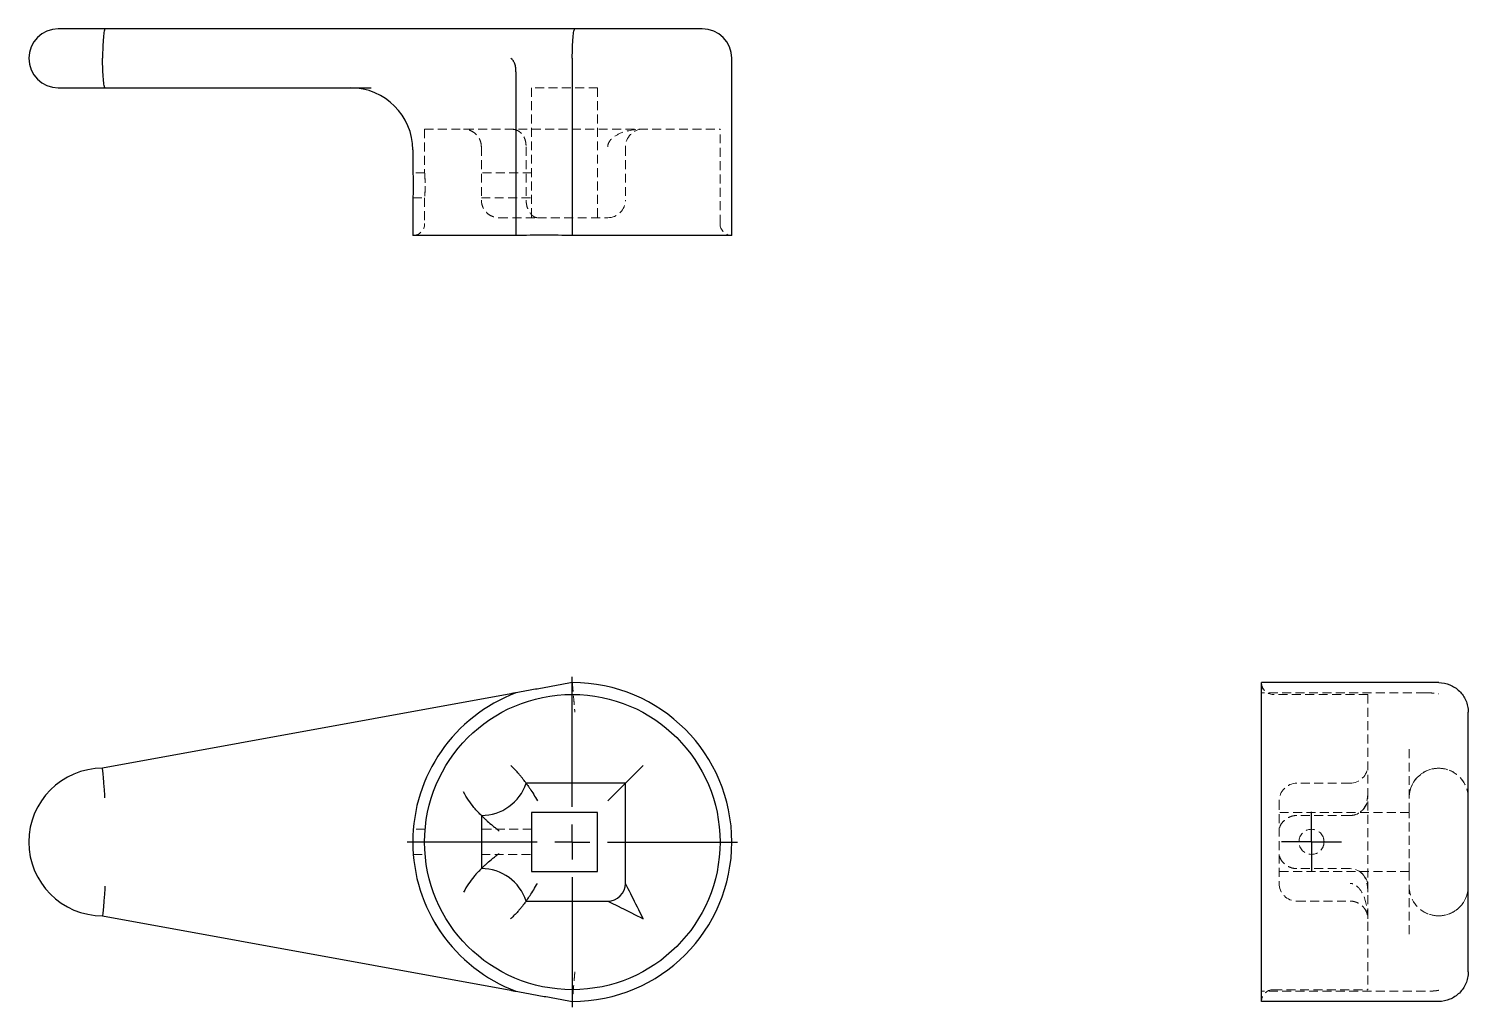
# Model space of a CAD drawing. Header units: millimetres. Extents: x 33 to 238, y 33 to 173.
import ezdxf

# ---------------------------------------------------------------- set-up
doc = ezdxf.new("R2010")
doc.units = ezdxf.units.MM
doc.linetypes.add('HIDDEN', pattern=[1.905, 1.27, -0.635])
doc.layers.add('10', color=7, linetype='Continuous')

# ---------------------------------------------------------------- blocks, each defined once
blk = doc.blocks.new('SW_CENTERMARKSYMBOL_0')
at = {"layer": '10', "color": 0}
for p, q in [((0, 5), (0, 23.51)), ((0, 0), (0, 2.5)), ((-5, 0), (-23.51, 0)), ((0, 0), (-2.5, 0)), ((0, 0), (0, -2.5)), ((0, 0), (2.5, 0)), ((5, 0), (23.51, 0)), ((0, -5), (0, -23.51))]:
    blk.add_line(p, q, dxfattribs=at)
blk = doc.blocks.new('SW_CENTERMARKSYMBOL_1')
at = {"layer": '10', "color": 0}
for p, q in [((0, 2.5), (0, 4.28)), ((0, 0), (0, 2.5)), ((-2.5, 0), (-4.28, 0)), ((0, 0), (-2.5, 0)), ((0, 0), (0, -2.5)), ((0, 0), (2.5, 0)), ((2.5, 0), (4.28, 0)), ((0, -2.5), (0, -4.28))]:
    blk.add_line(p, q, dxfattribs=at)

msp = doc.modelspace()

# ---------------------------------------------------------------- linework, layer by layer
at = {"color": 7, "linetype": 'Continuous', "lineweight": 25}
for p, q in [((43.84, 172.74), (37.2, 172.74)), ((110.67, 172.74), (43.84, 172.74)), ((128.8, 172.74), (110.67, 172.74)), ((110.31, 168.54), (110.31, 143.33)), ((133, 143.33), (133, 168.54)), ((102.3, 166.61), (102.3, 143.33)), ((37.2, 164.34), (43.84, 164.34)), ((43.84, 164.34), (81.7, 164.34)), ((87.62, 155.51), (87.62, 152.23)), ((87.62, 148.69), (87.62, 143.33)), ((102.3, 143.33), (87.62, 143.33)), ((133, 143.33), (110.31, 143.33)), ((101.58, 78.1), (43.5, 67.5)), ((208.33, 34.31), (208.33, 79.69)), ((233.54, 79.69), (208.33, 79.69)), ((237.74, 38.52), (237.74, 75.48)), ((120.39, 67.9), (117.87, 65.37)), ((117.87, 65.37), (103.74, 65.37)), ((117.87, 65.37), (115.35, 62.85)), ((117.87, 51.12), (117.87, 65.37)), ((97.37, 60.78), (97.37, 53.22)), ((104.52, 61.2), (104.52, 52.8)), ((113.91, 61.2), (104.52, 61.2)), ((113.91, 52.8), (113.91, 61.2)), ((104.52, 52.8), (113.91, 52.8)), ((103.74, 48.6), (115.35, 48.6)), ((43.5, 46.5), (101.58, 35.9)), ((233.54, 34.31), (208.33, 34.31))]:
    msp.add_line(p, q, dxfattribs=at)
at = {"color": 7, "linetype": 'HIDDEN', "lineweight": 18}
for p, q in [((104.52, 164.34), (104.52, 145.85)), ((113.91, 164.34), (104.52, 164.34)), ((113.91, 164.34), (113.91, 145.85)), ((89.3, 158.46), (131.32, 158.46)), ((89.3, 158.46), (89.3, 152.23)), ((131.32, 145.01), (131.32, 158.46)), ((97.37, 155.93), (97.37, 148.37)), ((103.74, 155.93), (103.74, 148.37)), ((117.87, 155.93), (117.87, 148.37)), ((89.3, 152.23), (87.62, 152.23)), ((104.52, 152.23), (97.37, 152.23)), ((87.62, 148.67), (89.3, 148.67)), ((89.3, 148.69), (89.3, 145.01)), ((97.37, 148.67), (104.52, 148.67)), ((99.89, 145.85), (105.36, 145.85)), ((105.36, 145.85), (115.35, 145.85)), ((102.3, 143.33), (102.55, 143.33)), ((231.61, 78.23), (208.33, 78.23)), ((223.46, 78.01), (210.01, 78.01)), ((223.46, 78.01), (223.46, 35.99)), ((229.34, 70.2), (229.34, 61.2)), ((220.93, 65.37), (213.37, 65.37)), ((210.85, 62.85), (210.85, 51.12)), ((229.34, 61.2), (210.85, 61.2)), ((220.93, 60.78), (213.37, 60.78)), ((229.34, 52.8), (229.34, 61.2)), ((89.38, 58.81), (87.69, 58.81)), ((104.52, 58.81), (97.37, 58.81)), ((214.94, 58.73), (215.47, 58.81)), ((87.69, 55.25), (89.37, 55.25)), ((97.37, 55.25), (104.52, 55.25)), ((229.34, 52.8), (210.85, 52.8)), ((220.93, 53.22), (213.37, 53.22)), ((221.14, 53.19), (220.93, 53.22)), ((229.34, 52.8), (229.34, 43.8)), ((213.37, 48.6), (220.93, 48.6)), ((231.61, 35.77), (208.33, 35.77)), ((210.01, 35.99), (223.46, 35.99))]:
    msp.add_line(p, q, dxfattribs=at)
at = {"color": 7, "linetype": 'Continuous', "lineweight": 25}
msp.add_circle((110.31, 57), 21.01, dxfattribs=at)
at = {"color": 7, "linetype": 'HIDDEN', "lineweight": 18}
msp.add_circle((215.45, 57.03), 1.78, dxfattribs=at)
at = {"color": 7, "linetype": 'Continuous', "lineweight": 25}
for centre, radius, start, end in [((37.2, 168.54), 4.2, 90, 270), ((128.8, 168.54), 4.2, 0, 90), ((78.8, 155.51), 8.82, 0, 90), ((110.31, 57), 22.69, 110.6731, 249.3269), ((110.31, 57), 22.69, 270, 90), ((43.5, 57), 10.5, 89.9981, 269.9974), ((97.37, 67.5), 6.72, 270.0658, 341.5349), ((97.36, 46.5), 6.72, 18.2098, 89.8538), ((115.35, 51.12), 2.52, 270, 0)]:
    msp.add_arc(centre, radius, start, end, dxfattribs=at)
at = {"color": 7, "linetype": 'HIDDEN', "lineweight": 18}
for centre, radius, start, end in [((101.57, 155.93), 2.52, 81.2211, 90), ((120.39, 155.93), 2.52, 90, 180), ((115.35, 148.37), 2.52, 270, 0), ((87.62, 145.01), 1.68, 270, 0), ((133, 145.01), 1.68, 180, 270), ((210.01, 79.69), 1.68, 180, 270), ((220.93, 67.9), 2.52, 270, 0), ((233.54, 63.3), 4.2, 102.4292, 180), ((233.54, 63.3), 4.2, 71.766, 102.4292), ((233.54, 63.3), 4.2, 0, 71.766), ((213.37, 62.85), 2.52, 90, 180), ((220.93, 63.3), 2.52, 270.8403, 0), ((220.93, 50.7), 2.52, 0, 86.2941), ((213.37, 51.12), 2.52, 180, 270), ((233.54, 50.7), 4.2, 180, 251.766), ((233.54, 50.7), 4.2, 282.4292, 0), ((233.54, 50.7), 4.2, 251.766, 282.4292), ((210.01, 34.31), 1.68, 90, 180)]:
    msp.add_arc(centre, radius, start, end, dxfattribs=at)
at = {"color": 7, "linetype": 'Continuous', "lineweight": 25}
for points, knots in [([(43.84, 172.74), (43.84, 172.74), (43.84, 172.74), (43.82, 172.74), (43.8, 172.71), (43.76, 172.6), (43.74, 172.51), (43.68, 172.18), (43.64, 171.87), (43.58, 171.09), (43.55, 170.63), (43.51, 169.62), (43.5, 169.08), (43.5, 168.54)], [-0.0017891, -0.0017891, -0.0017891, -0.0017891, 0, 0, 0.101268, 0.101268, 0.202506, 0.202506, 0.3982726, 0.3982726, 0.5932432, 0.5932432, 0.7878585, 0.7878585, 0.7878585, 0.7878585]), ([(110.31, 168.54), (110.31, 169.08), (110.32, 169.62), (110.36, 170.63), (110.38, 171.09), (110.45, 171.87), (110.49, 172.19), (110.56, 172.51), (110.58, 172.6), (110.62, 172.71), (110.65, 172.74), (110.67, 172.74), (110.67, 172.74), (110.67, 172.74)], [-0.7879741, -0.7879741, -0.7879741, -0.7879741, -0.5933624, -0.5933624, -0.3983552, -0.3983552, -0.2025172, -0.2025172, -0.1012845, -0.1012845, 0, 0, 0.001315, 0.001315, 0.001315, 0.001315]), ([(43.84, 164.34), (43.84, 164.34), (43.84, 164.34), (43.82, 164.34), (43.8, 164.37), (43.76, 164.48), (43.74, 164.57), (43.68, 164.9), (43.64, 165.21), (43.58, 165.99), (43.55, 166.45), (43.51, 167.46), (43.5, 167.99), (43.5, 168.54)], [-1.5775062, -1.5775062, -1.5775062, -1.5775062, -1.575717, -1.575717, -1.474449, -1.474449, -1.373211, -1.373211, -1.1774444, -1.1774444, -0.9824738, -0.9824738, -0.7878585, -0.7878585, -0.7878585, -0.7878585]), ([(102.3, 166.61), (102.3, 166.62), (102.3, 166.63), (102.3, 166.66), (102.3, 166.71), (102.3, 166.77), (102.29, 166.86), (102.28, 167.06), (102.25, 167.32), (102.18, 167.61), (102.1, 167.85), (102.01, 168.03), (101.93, 168.17), (101.84, 168.29), (101.75, 168.39), (101.67, 168.48), (101.61, 168.52), (101.58, 168.54)], [0, 0, 0, 0, 0.005862, 0.019308, 0.04028, 0.0686, 0.104009, 0.178914, 0.338952, 0.471467, 0.604636, 0.687053, 0.762535, 0.832005, 0.895939, 0.951098, 1, 1, 1, 1]), ([(87.62, 152.23), (87.62, 152.22), (87.62, 152.21), (87.64, 152.01), (87.67, 151.62), (87.69, 151.09), (87.7, 150.5), (87.69, 149.89), (87.67, 149.35), (87.64, 148.94), (87.62, 148.7), (87.62, 148.69), (87.62, 148.69)], [0, 0, 0, 0, 0.06844, 0.174666, 0.280772, 0.386582, 0.492372, 0.598452, 0.704683, 0.810699, 0.916472, 1, 1, 1, 1]), ([(110.31, 143.33), (109.64, 143.33), (108.98, 143.34), (107.64, 143.36), (106.97, 143.37), (105.64, 143.37), (104.97, 143.36), (103.64, 143.34), (102.97, 143.33), (102.3, 143.33)], [0, 0, 0, 0, 0.25, 0.25, 0.5, 0.5, 0.75, 0.75, 1, 1, 1, 1]), ([(102.3, 78.23), (102.3, 78.23), (102.3, 78.23), (102.3, 78.23), (102.3, 78.23), (102.3, 78.23), (102.29, 78.23), (102.28, 78.22), (102.25, 78.22), (102.18, 78.21), (102.1, 78.19), (102.01, 78.18), (101.93, 78.16), (101.84, 78.14), (101.75, 78.13), (101.67, 78.11), (101.61, 78.1), (101.58, 78.1)], [0, 0, 0, 0, 0.005862, 0.019308, 0.04028, 0.0686, 0.104009, 0.178914, 0.338952, 0.471467, 0.604636, 0.687053, 0.762535, 0.832005, 0.895939, 0.951098, 1, 1, 1, 1]), ([(110.31, 79.69), (109.64, 79.57), (108.98, 79.45), (107.64, 79.2), (106.97, 79.08), (105.64, 78.84), (104.97, 78.72), (103.64, 78.47), (102.97, 78.35), (102.3, 78.23)], [0, 0, 0, 0, 0.25, 0.25, 0.5, 0.5, 0.75, 0.75, 1, 1, 1, 1]), ([(233.54, 79.69), (234.08, 79.69), (234.62, 79.58), (235.63, 79.17), (236.09, 78.87), (236.87, 78.1), (237.19, 77.65), (237.51, 76.88), (237.6, 76.61), (237.71, 76.06), (237.74, 75.78), (237.74, 75.49), (237.74, 75.49), (237.74, 75.48)], [-0.7879741, -0.7879741, -0.7879741, -0.7879741, -0.5933624, -0.5933624, -0.3983552, -0.3983552, -0.2025172, -0.2025172, -0.1012845, -0.1012845, 0, 0, 0.001315, 0.001315, 0.001315, 0.001315]), ([(103.74, 65.37), (103.74, 65.37), (103.73, 65.4), (103.66, 65.49), (103.62, 65.55), (103.5, 65.71), (103.42, 65.81), (103.25, 66.03), (103.16, 66.15), (102.95, 66.4), (102.85, 66.53), (102.61, 66.8), (102.49, 66.94), (102.24, 67.22), (102.1, 67.36), (101.83, 67.63), (101.69, 67.77), (101.55, 67.9)], [0, 0, 0, 0, 0.125, 0.125, 0.25, 0.25, 0.375, 0.375, 0.5, 0.5, 0.625, 0.625, 0.75, 0.75, 0.875, 0.875, 1, 1, 1, 1]), ([(43.84, 63.29), (43.84, 63.3), (43.84, 63.3), (43.82, 63.59), (43.8, 63.87), (43.76, 64.43), (43.74, 64.7), (43.68, 65.46), (43.64, 65.92), (43.58, 66.68), (43.55, 66.99), (43.51, 67.4), (43.5, 67.5), (43.5, 67.5)], [-1.5775062, -1.5775062, -1.5775062, -1.5775062, -1.575717, -1.575717, -1.474449, -1.474449, -1.373211, -1.373211, -1.1774444, -1.1774444, -0.9824738, -0.9824738, -0.7878585, -0.7878585, -0.7878585, -0.7878585]), ([(97.37, 60.78), (97.37, 60.78), (97.34, 60.81), (97.23, 60.93), (97.14, 61.02), (96.94, 61.23), (96.83, 61.35), (96.58, 61.63), (96.45, 61.78), (96.06, 62.25), (95.78, 62.61), (95.29, 63.34), (95.06, 63.73), (94.85, 64.14)], [0, 0, 0, 0, 0.125, 0.125, 0.25, 0.25, 0.375, 0.375, 0.5, 0.5, 0.75, 0.75, 1, 1, 1, 1]), ([(103.74, 65.37), (103.74, 65.37), (103.76, 65.36), (103.81, 65.28), (103.85, 65.22), (103.95, 65.08), (104.01, 64.99), (104.15, 64.8), (104.22, 64.69), (104.62, 64.09), (105, 63.48), (105.36, 62.85)], [0, 0, 0, 0, 0.125, 0.125, 0.25, 0.25, 0.375, 0.375, 0.5, 0.5, 1, 1, 1, 1]), ([(97.37, 60.78), (97.37, 60.78), (97.4, 60.76), (97.48, 60.68), (97.54, 60.62), (97.69, 60.47), (97.79, 60.38), (97.99, 60.2), (98.1, 60.09), (98.45, 59.77), (98.72, 59.55), (99.15, 59.2), (99.29, 59.08), (99.59, 58.85), (99.74, 58.73), (99.89, 58.61)], [0, 0, 0, 0, 0.125, 0.125, 0.25, 0.25, 0.375, 0.375, 0.5, 0.5, 0.75, 0.75, 0.875, 0.875, 1, 1, 1, 1]), ([(97.37, 53.22), (97.37, 53.22), (97.4, 53.24), (97.48, 53.32), (97.54, 53.38), (97.69, 53.53), (97.79, 53.62), (97.99, 53.8), (98.1, 53.9), (98.45, 54.22), (98.72, 54.45), (99.15, 54.8), (99.29, 54.92), (99.59, 55.15), (99.74, 55.27), (99.89, 55.38)], [0, 0, 0, 0, 0.125, 0.125, 0.25, 0.25, 0.375, 0.375, 0.5, 0.5, 0.75, 0.75, 0.875, 0.875, 1, 1, 1, 1]), ([(97.37, 53.22), (97.37, 53.22), (97.34, 53.19), (97.23, 53.07), (97.14, 52.98), (96.94, 52.77), (96.83, 52.65), (96.58, 52.38), (96.45, 52.23), (96.06, 51.75), (95.79, 51.4), (95.29, 50.66), (95.06, 50.27), (94.85, 49.87)], [0, 0, 0, 0, 0.125, 0.125, 0.25, 0.25, 0.375, 0.375, 0.5, 0.5, 0.75, 0.75, 1, 1, 1, 1]), ([(43.84, 50.71), (43.84, 50.7), (43.84, 50.7), (43.82, 50.41), (43.8, 50.13), (43.76, 49.57), (43.74, 49.3), (43.68, 48.54), (43.64, 48.08), (43.58, 47.32), (43.55, 47.01), (43.51, 46.6), (43.5, 46.5), (43.5, 46.5)], [-0.0017891, -0.0017891, -0.0017891, -0.0017891, 0, 0, 0.101268, 0.101268, 0.202506, 0.202506, 0.3982726, 0.3982726, 0.5932432, 0.5932432, 0.7878585, 0.7878585, 0.7878585, 0.7878585]), ([(103.74, 48.6), (103.74, 48.6), (103.76, 48.62), (103.81, 48.69), (103.85, 48.75), (103.95, 48.89), (104.01, 48.98), (104.15, 49.17), (104.22, 49.28), (104.62, 49.88), (105, 50.5), (105.36, 51.12)], [0, 0, 0, 0, 0.125, 0.125, 0.25, 0.25, 0.375, 0.375, 0.5, 0.5, 1, 1, 1, 1]), ([(120.39, 46.08), (119.83, 47.21), (118.89, 49.09), (118.17, 50.53), (117.92, 51.03), (117.87, 51.12), (117.87, 51.12)], [-1.570796, -1.570796, -1.570796, -1.570796, -0.897598, -0.448799, -0.224399, 0, 0, 0, 0]), ([(103.74, 48.6), (103.74, 48.6), (103.73, 48.57), (103.66, 48.49), (103.61, 48.42), (103.49, 48.26), (103.42, 48.16), (103.25, 47.94), (103.16, 47.82), (102.95, 47.57), (102.84, 47.44), (102.61, 47.17), (102.48, 47.03), (102.23, 46.75), (102.09, 46.61), (101.82, 46.34), (101.68, 46.21), (101.54, 46.08)], [0, 0, 0, 0, 0.125, 0.125, 0.25, 0.25, 0.375, 0.375, 0.5, 0.5, 0.625, 0.625, 0.75, 0.75, 0.875, 0.875, 1, 1, 1, 1]), ([(115.35, 48.6), (115.35, 48.6), (115.44, 48.55), (115.94, 48.3), (117.38, 47.58), (119.26, 46.64), (120.39, 46.08)], [-1.570796, -1.570796, -1.570796, -1.570796, -1.346397, -1.121997, -0.673198, 0, 0, 0, 0]), ([(237.74, 38.52), (237.74, 38.51), (237.74, 38.51), (237.74, 38.22), (237.71, 37.94), (237.6, 37.39), (237.51, 37.12), (237.19, 36.35), (236.87, 35.9), (236.09, 35.13), (235.63, 34.83), (234.62, 34.42), (234.08, 34.31), (233.54, 34.31)], [-0.789149, -0.789149, -0.789149, -0.789149, -0.7878342, -0.7878342, -0.6865677, -0.6865677, -0.5853528, -0.5853528, -0.3895495, -0.3895495, -0.1945768, -0.1945768, 0, 0, 0, 0]), ([(101.58, 35.9), (101.61, 35.9), (101.66, 35.89), (101.75, 35.87), (101.84, 35.86), (101.92, 35.84), (102, 35.83), (102.08, 35.81), (102.14, 35.8), (102.19, 35.79), (102.25, 35.78), (102.28, 35.78), (102.29, 35.77), (102.3, 35.77), (102.3, 35.77), (102.3, 35.77), (102.3, 35.77), (102.3, 35.77)], [0, 0, 0, 0, 0.043362, 0.097113, 0.163863, 0.234586, 0.310749, 0.392826, 0.467813, 0.554786, 0.655433, 0.816328, 0.887006, 0.933742, 0.968462, 0.990633, 1, 1, 1, 1]), ([(102.3, 35.77), (102.97, 35.65), (103.64, 35.53), (104.97, 35.28), (105.64, 35.16), (106.97, 34.92), (107.64, 34.8), (108.98, 34.55), (109.64, 34.43), (110.31, 34.31)], [0, 0, 0, 0, 0.25, 0.25, 0.5, 0.5, 0.75, 0.75, 1, 1, 1, 1])]:
    msp.add_open_spline(points, degree=3, knots=knots, dxfattribs=at)
at = {"color": 7, "linetype": 'HIDDEN', "lineweight": 18}
for points, knots in [([(97.37, 155.93), (97.37, 156.17), (97.34, 156.39), (97.23, 156.82), (97.14, 157.01), (96.94, 157.36), (96.83, 157.51), (96.58, 157.78), (96.45, 157.89), (96.06, 158.17), (95.78, 158.29), (95.29, 158.43), (95.06, 158.46), (94.85, 158.46)], [0, 0, 0, 0, 0.125, 0.125, 0.25, 0.25, 0.375, 0.375, 0.5, 0.5, 0.75, 0.75, 1, 1, 1, 1]), ([(101.95, 158.42), (101.98, 158.42), (102.17, 158.4), (102.46, 158.3), (102.82, 158.09), (103.16, 157.78), (103.47, 157.31), (103.7, 156.66), (103.73, 156.18), (103.74, 155.93)], [0, 0, 0, 0, 0.026458, 0.191279, 0.323503, 0.459211, 0.646043, 0.822808, 1, 1, 1, 1]), ([(115.35, 155.93), (115.35, 156.12), (115.44, 156.5), (115.94, 157.22), (117.38, 158.13), (119.26, 158.46), (120.39, 158.46)], [-1.570796, -1.570796, -1.570796, -1.570796, -1.346397, -1.121997, -0.673198, 0, 0, 0, 0]), ([(89.3, 152.23), (89.3, 152.23), (89.3, 152.21), (89.31, 152.16), (89.31, 152.13), (89.32, 152.03), (89.32, 151.98), (89.33, 151.85), (89.33, 151.77), (89.35, 151.52), (89.36, 151.32), (89.37, 150.89), (89.38, 150.65), (89.37, 150.3), (89.37, 150.18), (89.37, 149.96), (89.37, 149.85), (89.36, 149.63), (89.36, 149.53), (89.35, 149.34), (89.34, 149.25), (89.33, 149.09), (89.33, 149.02), (89.32, 148.89), (89.31, 148.84), (89.31, 148.75), (89.31, 148.72), (89.3, 148.68), (89.3, 148.67), (89.3, 148.68), (89.31, 148.73), (89.32, 148.91), (89.33, 149.05), (89.35, 149.3), (89.35, 149.39), (89.36, 149.59), (89.37, 149.69), (89.37, 149.91), (89.38, 150.02), (89.38, 150.25), (89.38, 150.37), (89.38, 150.6), (89.38, 150.72), (89.38, 150.94), (89.37, 151.05), (89.36, 151.27), (89.36, 151.37), (89.35, 151.56), (89.35, 151.65), (89.33, 151.89), (89.32, 152.02), (89.31, 152.19), (89.3, 152.23), (89.3, 152.23)], [0, 0, 0, 0, 0.03125, 0.03125, 0.0625, 0.0625, 0.09375, 0.09375, 0.125, 0.125, 0.1875, 0.1875, 0.25, 0.25, 0.28125, 0.28125, 0.3125, 0.3125, 0.34375, 0.34375, 0.375, 0.375, 0.40625, 0.40625, 0.4375, 0.4375, 0.46875, 0.46875, 0.5, 0.5, 0.5625, 0.5625, 0.625, 0.625, 0.65625, 0.65625, 0.6875, 0.6875, 0.71875, 0.71875, 0.75, 0.75, 0.78125, 0.78125, 0.8125, 0.8125, 0.84375, 0.84375, 0.875, 0.875, 0.9375, 0.9375, 1, 1, 1, 1]), ([(97.37, 148.37), (97.37, 148.18), (97.4, 147.99), (97.48, 147.62), (97.54, 147.45), (97.69, 147.13), (97.79, 146.98), (97.99, 146.72), (98.1, 146.6), (98.45, 146.28), (98.72, 146.12), (99.15, 145.96), (99.29, 145.92), (99.59, 145.86), (99.74, 145.85), (99.89, 145.85)], [0, 0, 0, 0, 0.125, 0.125, 0.25, 0.25, 0.375, 0.375, 0.5, 0.5, 0.75, 0.75, 0.875, 0.875, 1, 1, 1, 1]), ([(103.74, 148.37), (103.74, 148.19), (103.76, 148.01), (103.81, 147.66), (103.85, 147.49), (103.95, 147.18), (104.01, 147.03), (104.15, 146.76), (104.22, 146.64), (104.62, 146.08), (105, 145.85), (105.36, 145.85)], [0, 0, 0, 0, 0.125, 0.125, 0.25, 0.25, 0.375, 0.375, 0.5, 0.5, 1, 1, 1, 1]), ([(110.31, 79.69), (110.31, 79.69), (110.32, 79.58), (110.36, 79.17), (110.38, 78.87), (110.45, 78.1), (110.49, 77.65), (110.56, 76.88), (110.58, 76.61), (110.62, 76.06), (110.65, 75.78), (110.67, 75.49), (110.67, 75.49), (110.67, 75.48)], [-0.7879741, -0.7879741, -0.7879741, -0.7879741, -0.5933624, -0.5933624, -0.3983552, -0.3983552, -0.2025172, -0.2025172, -0.1012845, -0.1012845, 0, 0, 0.001315, 0.001315, 0.001315, 0.001315]), ([(208.33, 79.69), (208.35, 79.49), (208.39, 79.01), (208.35, 78.54), (208.33, 78.26)], [0, 0, 0, 0, 0.422502, 1, 1, 1, 1]), ([(231.61, 78.23), (231.62, 78.23), (231.63, 78.23), (231.66, 78.23), (231.71, 78.23), (231.77, 78.23), (231.86, 78.23), (232.06, 78.22), (232.32, 78.22), (232.61, 78.21), (232.85, 78.19), (233.03, 78.18), (233.17, 78.16), (233.29, 78.14), (233.39, 78.13), (233.48, 78.11), (233.52, 78.1), (233.54, 78.1)], [0, 0, 0, 0, 0.005862, 0.019308, 0.04028, 0.0686, 0.104009, 0.178914, 0.338952, 0.471467, 0.604636, 0.687053, 0.762535, 0.832005, 0.895939, 0.951098, 1, 1, 1, 1]), ([(229.34, 63.29), (229.34, 63.3), (229.34, 63.3), (229.34, 63.59), (229.37, 63.87), (229.48, 64.43), (229.57, 64.7), (229.9, 65.46), (230.21, 65.92), (230.99, 66.68), (231.45, 66.99), (232.46, 67.4), (232.99, 67.5), (233.54, 67.5)], [-1.5775062, -1.5775062, -1.5775062, -1.5775062, -1.575717, -1.575717, -1.474449, -1.474449, -1.373211, -1.373211, -1.1774444, -1.1774444, -0.9824738, -0.9824738, -0.7878585, -0.7878585, -0.7878585, -0.7878585]), ([(237.74, 63.29), (237.74, 63.3), (237.74, 63.3), (237.74, 63.59), (237.71, 63.87), (237.6, 64.43), (237.51, 64.7), (237.18, 65.46), (236.87, 65.92), (236.09, 66.68), (235.63, 66.99), (234.62, 67.4), (234.08, 67.5), (233.54, 67.5)], [-0.0017891, -0.0017891, -0.0017891, -0.0017891, 0, 0, 0.101268, 0.101268, 0.202506, 0.202506, 0.3982726, 0.3982726, 0.5932432, 0.5932432, 0.7878585, 0.7878585, 0.7878585, 0.7878585]), ([(223.46, 64.14), (223.46, 64.13), (223.46, 63.84), (223.43, 63.28), (223.29, 62.58), (223.05, 62.02), (222.78, 61.58), (222.48, 61.36), (222.34, 61.26)], [0, 0, 0, 0, 0.002686, 0.253699, 0.510405, 0.673629, 0.840758, 1, 1, 1, 1]), ([(213.37, 60.78), (213.18, 60.78), (212.99, 60.76), (212.62, 60.68), (212.45, 60.62), (212.13, 60.47), (211.98, 60.38), (211.72, 60.2), (211.6, 60.09), (211.28, 59.77), (211.12, 59.55), (210.96, 59.2), (210.92, 59.08), (210.86, 58.85), (210.85, 58.73), (210.85, 58.61)], [0, 0, 0, 0, 0.125, 0.125, 0.25, 0.25, 0.375, 0.375, 0.5, 0.5, 0.75, 0.75, 0.875, 0.875, 1, 1, 1, 1]), ([(221.7, 60.92), (221.66, 60.9), (221.44, 60.8), (221.16, 60.79), (220.93, 60.78)], [0, 0, 0, 0, 0.171396, 1, 1, 1, 1]), ([(217.13, 57.55), (217.16, 57.5), (217.23, 57.32), (217.23, 57.13), (217.23, 57)], [0, 0, 0, 0, 0.311234, 1, 1, 1, 1]), ([(213.37, 53.22), (213.18, 53.22), (212.99, 53.24), (212.62, 53.32), (212.45, 53.38), (212.13, 53.53), (211.98, 53.62), (211.72, 53.8), (211.6, 53.9), (211.28, 54.22), (211.12, 54.45), (210.96, 54.8), (210.92, 54.92), (210.86, 55.15), (210.85, 55.27), (210.85, 55.38)], [0, 0, 0, 0, 0.125, 0.125, 0.25, 0.25, 0.375, 0.375, 0.5, 0.5, 0.75, 0.75, 0.875, 0.875, 1, 1, 1, 1]), ([(217.23, 57), (217.22, 56.79), (217.21, 56.56), (217.09, 56.37), (217.08, 56.35)], [0, 0, 0, 0, 0.88573, 1, 1, 1, 1]), ([(223.46, 49.87), (223.46, 49.87), (223.46, 50.16), (223.43, 50.73), (223.29, 51.42), (223.05, 51.98), (222.79, 52.4), (222.52, 52.6), (222.4, 52.69)], [0, 0, 0, 0, 0.002749, 0.259282, 0.52162, 0.688815, 0.860012, 1, 1, 1, 1]), ([(223.46, 46.08), (223.46, 47.21), (223.13, 49.09), (222.22, 50.53), (221.5, 51.03), (221.12, 51.12), (220.93, 51.12)], [-1.570796, -1.570796, -1.570796, -1.570796, -0.897598, -0.448799, -0.224399, 0, 0, 0, 0]), ([(229.34, 50.71), (229.34, 50.7), (229.34, 50.7), (229.34, 50.41), (229.37, 50.13), (229.48, 49.57), (229.57, 49.3), (229.9, 48.54), (230.21, 48.08), (230.99, 47.32), (231.45, 47.01), (232.46, 46.6), (232.99, 46.5), (233.54, 46.5)], [-0.0017891, -0.0017891, -0.0017891, -0.0017891, 0, 0, 0.101268, 0.101268, 0.202506, 0.202506, 0.3982726, 0.3982726, 0.5932432, 0.5932432, 0.7878585, 0.7878585, 0.7878585, 0.7878585]), ([(237.74, 50.71), (237.74, 50.7), (237.74, 50.7), (237.74, 50.41), (237.71, 50.13), (237.6, 49.57), (237.51, 49.3), (237.18, 48.54), (236.87, 48.08), (236.09, 47.32), (235.63, 47.01), (234.62, 46.6), (234.08, 46.5), (233.54, 46.5)], [-1.5775062, -1.5775062, -1.5775062, -1.5775062, -1.575717, -1.575717, -1.474449, -1.474449, -1.373211, -1.373211, -1.1774444, -1.1774444, -0.9824738, -0.9824738, -0.7878585, -0.7878585, -0.7878585, -0.7878585]), ([(220.93, 48.6), (221.02, 48.59), (221.19, 48.59), (221.53, 48.54), (221.94, 48.4), (222.37, 48.16), (222.69, 47.9), (222.94, 47.62), (223.12, 47.34), (223.24, 47.1), (223.3, 46.96), (223.31, 46.92)], [0, 0, 0, 0, 0.051816, 0.105888, 0.226851, 0.366504, 0.537863, 0.654825, 0.788951, 0.940442, 1, 1, 1, 1]), ([(222.82, 47.75), (222.84, 47.73), (222.91, 47.66), (223.11, 47.41), (223.28, 47.06), (223.42, 46.61), (223.44, 46.26), (223.46, 46.08)], [0, 0, 0, 0, 0.143313, 0.347785, 0.526941, 0.744417, 1, 1, 1, 1]), ([(92.1, 43.47), (91.94, 43.69), (91.7, 44), (91.38, 44.44), (91.17, 44.75), (90.98, 45.06), (90.74, 45.5), (90.6, 45.76), (90.5, 45.94)], [0, 0, 0, 0, 0.257681, 0.370368, 0.478237, 0.588085, 0.707397, 1, 1, 1, 1]), ([(110.67, 38.52), (110.67, 38.51), (110.67, 38.51), (110.65, 38.22), (110.62, 37.94), (110.58, 37.39), (110.56, 37.12), (110.49, 36.35), (110.45, 35.9), (110.38, 35.13), (110.36, 34.83), (110.32, 34.42), (110.31, 34.31), (110.31, 34.31)], [-0.789149, -0.789149, -0.789149, -0.789149, -0.7878342, -0.7878342, -0.6865677, -0.6865677, -0.5853528, -0.5853528, -0.3895495, -0.3895495, -0.1945768, -0.1945768, 0, 0, 0, 0]), ([(233.54, 35.9), (233.52, 35.9), (233.48, 35.89), (233.4, 35.87), (233.3, 35.86), (233.18, 35.84), (233.04, 35.83), (232.89, 35.81), (232.73, 35.8), (232.55, 35.79), (232.31, 35.78), (232.07, 35.78), (231.87, 35.77), (231.76, 35.77), (231.69, 35.77), (231.64, 35.77), (231.62, 35.77), (231.61, 35.77)], [0, 0, 0, 0, 0.043362, 0.097113, 0.163863, 0.234586, 0.310749, 0.392826, 0.467813, 0.554786, 0.655433, 0.816328, 0.887006, 0.933742, 0.968462, 0.990633, 1, 1, 1, 1])]:
    msp.add_open_spline(points, degree=3, knots=knots, dxfattribs=at)

# ---------------------------------------------------------------- block references
at = {"layer": '10'}
for name, p in [('SW_CENTERMARKSYMBOL_0', (110.31, 57)), ('SW_CENTERMARKSYMBOL_1', (215.45, 57.03))]:
    msp.add_blockref(name, p, dxfattribs=at)

doc.saveas('drawing.dxf')
